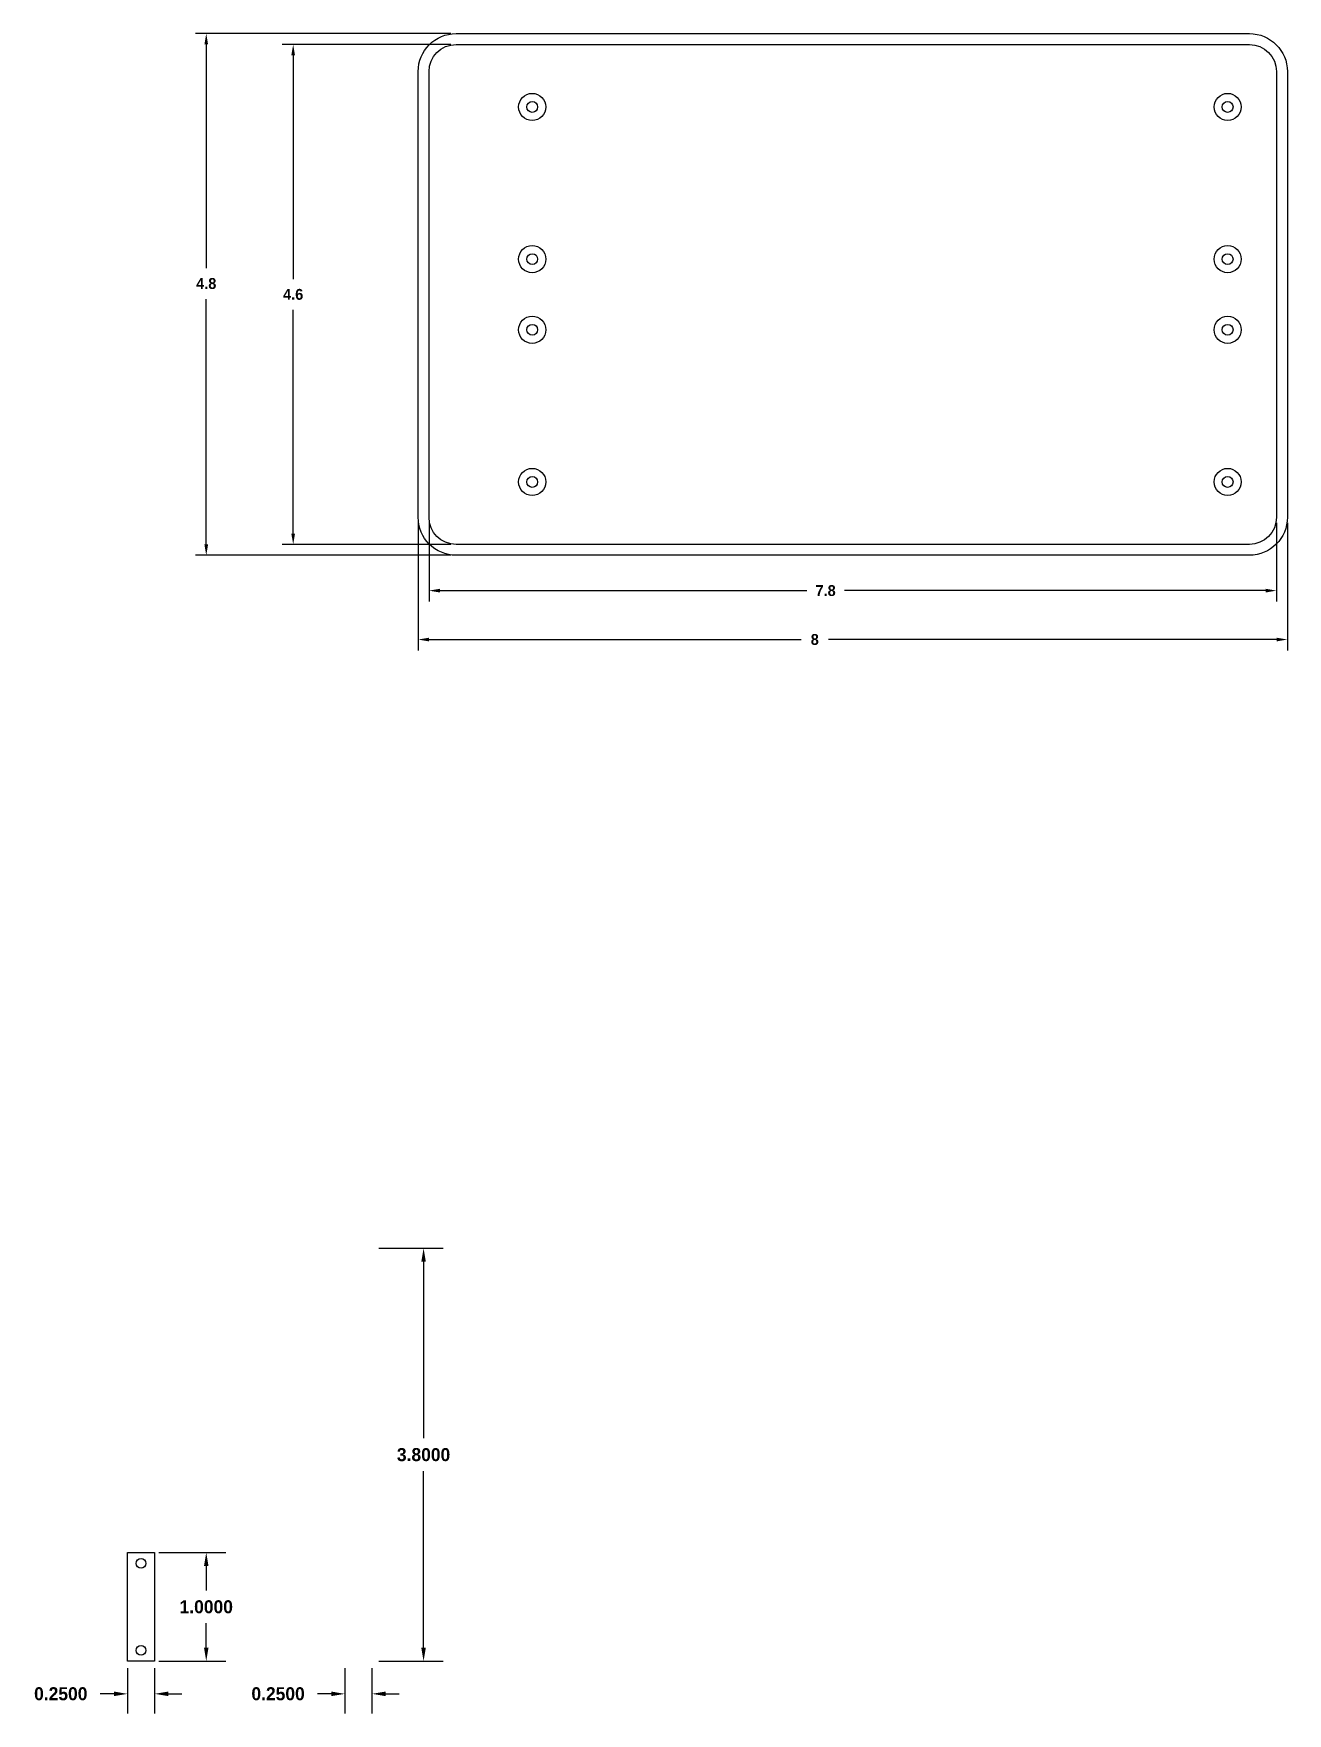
# Model space of a CAD drawing. Header units: inches. Extents: x -2 to 100, y 0 to 41.
# Drawn here: x 19.41 to 30.95, y 13.12 to 28.58 of the extents above; entities that cross this region are included whole.
import ezdxf

# ---------------------------------------------------------------- set-up
doc = ezdxf.new("R2010")
doc.units = ezdxf.units.IN
doc.header["$MEASUREMENT"] = 0
doc.layers.add('G-ANNO-DIMS', color=1, linetype='Continuous')
doc.layers.add('M-ENCL', color=171, linetype='Continuous')
doc.styles.add('RJR', font='cityb___.ttf', dxfattribs={"height": 0.1})
doc.styles.add('TEXT 0.12', font='cityb___.ttf', dxfattribs={"height": 0.12})
doc.dimstyles.new('DIMENSION', dxfattribs={"dimtxt": 0.12, "dimasz": 0.125, "dimexe": 0.18, "dimexo": 0.0625, "dimgap": 0.09, "dimtad": 0, "dimtih": 1, "dimtoh": 1, "dimdec": 4, "dimzin": 0, "dimdsep": 46, "dimtxsty": 'TEXT 0.12', "dimcen": 0.09, "dimadec": 0, "dimazin": 0, "dimtfac": 1, "dimtdec": 4, "dimtofl": 0, "dimtmove": 0, "dimatfit": 3, "dimfxl": 1, "dimtolj": 1, "dimtzin": 0, "dimarcsym": 0})
doc.dimstyles.new('flux-dims', dxfattribs={"dimtxt": 0.1, "dimasz": 0.1, "dimexe": 0.1, "dimexo": 0.05, "dimgap": 0.09, "dimtad": 0, "dimtih": 1, "dimtoh": 1, "dimdsep": 46, "dimtxsty": 'RJR', "dimcen": 0.05, "dimadec": 0, "dimazin": 0, "dimtfac": 1, "dimtofl": 0, "dimtmove": 0, "dimatfit": 3, "dimfxl": 1, "dimtolj": 1, "dimtzin": 0, "dimarcsym": 0})

# ---------------------------------------------------------------- blocks, each defined once
blk = doc.blocks.new('*D12')
at = {"layer": 'Defpoints', "color": 0, "transparency": 16777216}
for p in [(20.5, 14.6), (20.5, 13.6), (21, 13.6)]:
    blk.add_point(p, dxfattribs=at)
at = {"layer": 'G-ANNO-DIMS', "color": 0, "lineweight": -2, "transparency": 16777216}
for p, q in [((20.563, 14.6), (21.18, 14.6)), ((21, 14.475), (21, 14.251)), ((21, 13.725), (21, 13.949)), ((20.563, 13.6), (21.18, 13.6))]:
    blk.add_line(p, q, dxfattribs=at)
at = {"layer": 'G-ANNO-DIMS', "color": 0, "transparency": 16777216}
for points in [[(20.979, 14.475), (21.021, 14.475), (21, 14.6)], [(20.979, 13.725), (21.021, 13.725), (21, 13.6)]]:
    blk.add_solid(points, dxfattribs=at)
at = {"layer": 'G-ANNO-DIMS', "color": 0, "transparency": 16777216, "insert": (21, 14.1), "char_height": 0.12, "attachment_point": 5, "style": 'TEXT 0.12'}
blk.add_mtext('\\A1;1.0000', dxfattribs=at)
blk = doc.blocks.new('*D13')
at = {"layer": 'Defpoints', "color": 0, "transparency": 16777216}
for p in [(20.275, 13.6), (20.525, 13.6), (20.275, 13.3)]:
    blk.add_point(p, dxfattribs=at)
at = {"layer": 'G-ANNO-DIMS', "color": 0, "lineweight": -2, "transparency": 16777216}
for p, q in [((20.275, 13.537), (20.275, 13.12)), ((20.525, 13.537), (20.525, 13.12)), ((20.15, 13.3), (20.025, 13.3)), ((20.65, 13.3), (20.775, 13.3))]:
    blk.add_line(p, q, dxfattribs=at)
at = {"layer": 'G-ANNO-DIMS', "color": 0, "transparency": 16777216}
for points in [[(20.15, 13.321), (20.15, 13.279), (20.275, 13.3)], [(20.65, 13.321), (20.65, 13.279), (20.525, 13.3)]]:
    blk.add_solid(points, dxfattribs=at)
at = {"layer": 'G-ANNO-DIMS', "color": 0, "transparency": 16777216, "insert": (19.661, 13.3), "char_height": 0.12, "attachment_point": 5, "style": 'TEXT 0.12'}
blk.add_mtext('\\A1;0.2500', dxfattribs=at)
blk = doc.blocks.new('circuit-board-bracket-connector')
at = {"color": 0}
blk.add_lwpolyline([(-0.125, 0.9), (0.125, 0.9), (0.125, -0.1), (-0.125, -0.1)], close=True, dxfattribs=at)
for centre in [(0, 0.8), (0, 0)]:
    blk.add_circle(centre, 0.045, dxfattribs=at)
blk = doc.blocks.new('*D14')
at = {"layer": 'Defpoints', "color": 0, "transparency": 16777216}
for p in [(22.525, 17.4), (22.525, 13.6), (23, 13.6)]:
    blk.add_point(p, dxfattribs=at)
at = {"layer": 'G-ANNO-DIMS', "color": 0, "lineweight": -2, "transparency": 16777216}
for p, q in [((22.588, 17.4), (23.18, 17.4)), ((23, 17.275), (23, 15.652)), ((23, 13.725), (23, 15.348)), ((22.588, 13.6), (23.18, 13.6))]:
    blk.add_line(p, q, dxfattribs=at)
at = {"layer": 'G-ANNO-DIMS', "color": 0, "transparency": 16777216}
for points in [[(22.979, 17.275), (23.021, 17.275), (23, 17.4)], [(22.979, 13.725), (23.021, 13.725), (23, 13.6)]]:
    blk.add_solid(points, dxfattribs=at)
at = {"layer": 'G-ANNO-DIMS', "color": 0, "transparency": 16777216, "insert": (23, 15.5), "char_height": 0.12, "attachment_point": 5, "style": 'TEXT 0.12'}
blk.add_mtext('\\A1;3.8000', dxfattribs=at)
blk = doc.blocks.new('*D15')
at = {"layer": 'Defpoints', "color": 0, "transparency": 16777216}
for p in [(22.275, 13.6), (22.525, 13.6), (22.275, 13.3)]:
    blk.add_point(p, dxfattribs=at)
at = {"layer": 'G-ANNO-DIMS', "color": 0, "lineweight": -2, "transparency": 16777216}
for p, q in [((22.275, 13.537), (22.275, 13.12)), ((22.525, 13.537), (22.525, 13.12)), ((22.15, 13.3), (22.025, 13.3)), ((22.65, 13.3), (22.775, 13.3))]:
    blk.add_line(p, q, dxfattribs=at)
at = {"layer": 'G-ANNO-DIMS', "color": 0, "transparency": 16777216}
for points in [[(22.15, 13.321), (22.15, 13.279), (22.275, 13.3)], [(22.65, 13.321), (22.65, 13.279), (22.525, 13.3)]]:
    blk.add_solid(points, dxfattribs=at)
at = {"layer": 'G-ANNO-DIMS', "color": 0, "transparency": 16777216, "insert": (21.661, 13.3), "char_height": 0.12, "attachment_point": 5, "style": 'TEXT 0.12'}
blk.add_mtext('\\A1;0.2500', dxfattribs=at)
blk = doc.blocks.new('*D24')
at = {"layer": 'Defpoints', "color": 0, "transparency": 16777216}
for p in [(23.3, 28.475), (21.8, 23.875), (23.3, 23.875)]:
    blk.add_point(p, dxfattribs=at)
at = {"layer": 'G-ANNO-DIMS', "color": 0, "lineweight": -2, "transparency": 16777216}
for p, q in [((23.25, 28.475), (21.7, 28.475)), ((21.8, 28.375), (21.8, 26.316)), ((21.8, 23.975), (21.8, 26.034)), ((23.25, 23.875), (21.7, 23.875))]:
    blk.add_line(p, q, dxfattribs=at)
at = {"layer": 'G-ANNO-DIMS', "color": 0, "transparency": 16777216}
for points in [[(21.783, 28.375), (21.817, 28.375), (21.8, 28.475)], [(21.783, 23.975), (21.817, 23.975), (21.8, 23.875)]]:
    blk.add_solid(points, dxfattribs=at)
at = {"layer": 'G-ANNO-DIMS', "color": 0, "transparency": 16777216, "insert": (21.8, 26.175), "char_height": 0.1, "attachment_point": 5, "style": 'RJR'}
blk.add_mtext('\\A1;4.6', dxfattribs=at)
blk = doc.blocks.new('*D25')
at = {"layer": 'Defpoints', "color": 0, "transparency": 16777216}
for p in [(23.05, 24.125), (30.85, 24.125), (30.85, 23.45)]:
    blk.add_point(p, dxfattribs=at)
at = {"layer": 'G-ANNO-DIMS', "color": 0, "lineweight": -2, "transparency": 16777216}
for p, q in [((23.05, 24.075), (23.05, 23.35)), ((30.85, 24.075), (30.85, 23.35)), ((23.15, 23.45), (26.526, 23.45)), ((30.75, 23.45), (26.874, 23.45))]:
    blk.add_line(p, q, dxfattribs=at)
at = {"layer": 'G-ANNO-DIMS', "color": 0, "transparency": 16777216}
for points in [[(23.15, 23.467), (23.15, 23.433), (23.05, 23.45)], [(30.75, 23.467), (30.75, 23.433), (30.85, 23.45)]]:
    blk.add_solid(points, dxfattribs=at)
at = {"layer": 'G-ANNO-DIMS', "color": 0, "transparency": 16777216, "insert": (26.7, 23.45), "char_height": 0.1, "attachment_point": 5, "style": 'RJR'}
blk.add_mtext('\\A1;7.8', dxfattribs=at)
blk = doc.blocks.new('*D27')
at = {"layer": 'Defpoints', "color": 0, "transparency": 16777216}
for p in [(22.95, 24.125), (30.95, 24.125), (30.95, 23)]:
    blk.add_point(p, dxfattribs=at)
at = {"layer": 'G-ANNO-DIMS', "color": 0, "lineweight": -2, "transparency": 16777216}
for p, q in [((22.95, 24.075), (22.95, 22.9)), ((30.95, 24.075), (30.95, 22.9)), ((23.05, 23), (26.474, 23)), ((30.85, 23), (26.726, 23))]:
    blk.add_line(p, q, dxfattribs=at)
at = {"layer": 'G-ANNO-DIMS', "color": 0, "transparency": 16777216}
for points in [[(23.05, 23.017), (23.05, 22.983), (22.95, 23)], [(30.85, 23.017), (30.85, 22.983), (30.95, 23)]]:
    blk.add_solid(points, dxfattribs=at)
at = {"layer": 'G-ANNO-DIMS', "color": 0, "transparency": 16777216, "insert": (26.6, 23), "char_height": 0.1, "attachment_point": 5, "style": 'RJR'}
blk.add_mtext('\\A1;8', dxfattribs=at)
blk = doc.blocks.new('*D28')
at = {"layer": 'Defpoints', "color": 0, "transparency": 16777216}
for p in [(23.3, 28.575), (21, 23.775), (23.3, 23.775)]:
    blk.add_point(p, dxfattribs=at)
at = {"layer": 'G-ANNO-DIMS', "color": 0, "lineweight": -2, "transparency": 16777216}
for p, q in [((23.25, 28.575), (20.9, 28.575)), ((21, 28.475), (21, 26.417)), ((21, 23.875), (21, 26.133)), ((23.25, 23.775), (20.9, 23.775))]:
    blk.add_line(p, q, dxfattribs=at)
at = {"layer": 'G-ANNO-DIMS', "color": 0, "transparency": 16777216}
for points in [[(20.983, 28.475), (21.017, 28.475), (21, 28.575)], [(20.983, 23.875), (21.017, 23.875), (21, 23.775)]]:
    blk.add_solid(points, dxfattribs=at)
at = {"layer": 'G-ANNO-DIMS', "color": 0, "transparency": 16777216, "insert": (21, 26.275), "char_height": 0.1, "attachment_point": 5, "style": 'RJR'}
blk.add_mtext('\\A1;4.8', dxfattribs=at)

msp = doc.modelspace()

# ---------------------------------------------------------------- linework, layer by layer
at = {"layer": 'M-ENCL'}
for points in [[(23.3, 28.575), (30.6, 28.575, -0.41421356), (30.95, 28.225), (30.95, 24.125, -0.41421356), (30.6, 23.775), (23.3, 23.775, -0.41421356), (22.95, 24.125), (22.95, 28.225, -0.41421356)], [(23.3, 28.475), (30.6, 28.475, -0.41421356), (30.85, 28.225), (30.85, 24.125, -0.41421356), (30.6, 23.875), (23.3, 23.875, -0.41421356), (23.05, 24.125), (23.05, 28.225, -0.41421356)]]:
    msp.add_lwpolyline(points, format="xyb", close=True, dxfattribs=at)
for centre, radius in [((24, 27.9), 0.125), ((30.4, 27.9), 0.125), ((24, 27.9), 0.05), ((30.4, 27.9), 0.05), ((24, 26.5), 0.125), ((30.4, 26.5), 0.125), ((24, 26.5), 0.05), ((30.4, 26.5), 0.05), ((24, 25.85), 0.125), ((30.4, 25.85), 0.125), ((24, 25.85), 0.05), ((30.4, 25.85), 0.05), ((24, 24.45), 0.125), ((30.4, 24.45), 0.125), ((24, 24.45), 0.05), ((30.4, 24.45), 0.05)]:
    msp.add_circle(centre, radius, dxfattribs=at)

# ---------------------------------------------------------------- block references
msp.add_blockref('circuit-board-bracket-connector', (20.4, 13.7), dxfattribs=at)

# ---------------------------------------------------------------- dimensions: what is measured, and where the dimension line sits
at = {"layer": 'G-ANNO-DIMS'}
for base, p1, p2, picture, middle in [((21, 23.775), (23.3, 28.575), (23.3, 23.775), '*D28', (21, 26.275)), ((21.8, 23.875), (23.3, 28.475), (23.3, 23.875), '*D24', (21.8, 26.175))]:
    dim = msp.add_linear_dim(base=base, p1=p1, p2=p2, angle=90, dimstyle='flux-dims', dxfattribs=at)
    dim.commit()
    dim.dimension.update_dxf_attribs({"geometry": picture, "text_midpoint": middle, "dimtype": 160})
for base, p1, p2, picture, middle in [((30.95, 23), (22.95, 24.125), (30.95, 24.125), '*D27', (26.6, 23)), ((30.85, 23.45), (23.05, 24.125), (30.85, 24.125), '*D25', (26.7, 23.45))]:
    dim = msp.add_linear_dim(base=base, p1=p1, p2=p2, dimstyle='flux-dims', dxfattribs=at)
    dim.commit()
    dim.dimension.update_dxf_attribs({"geometry": picture, "text_midpoint": middle, "dimtype": 160})
for base, p1, p2, picture, middle in [((23, 13.6), (22.525, 17.4), (22.525, 13.6), '*D14', (23, 15.5)), ((21, 13.6), (20.5, 14.6), (20.5, 13.6), '*D12', (21, 14.1))]:
    dim = msp.add_linear_dim(base=base, p1=p1, p2=p2, angle=90, dimstyle='DIMENSION', override={"dimarcsym": 2}, dxfattribs=at)
    dim.commit()
    dim.dimension.update_dxf_attribs({"geometry": picture, "text_midpoint": middle})
for base, p1, p2, picture, middle in [((20.275, 13.3), (20.525, 13.6), (20.275, 13.6), '*D13', (19.66085, 13.3)), ((22.275, 13.3), (22.525, 13.6), (22.275, 13.6), '*D15', (21.66085, 13.3))]:
    dim = msp.add_linear_dim(base=base, p1=p1, p2=p2, dimstyle='DIMENSION', override={"dimarcsym": 2}, dxfattribs=at)
    dim.commit()
    dim.dimension.update_dxf_attribs({"geometry": picture, "text_midpoint": middle})

doc.saveas('drawing.dxf')
